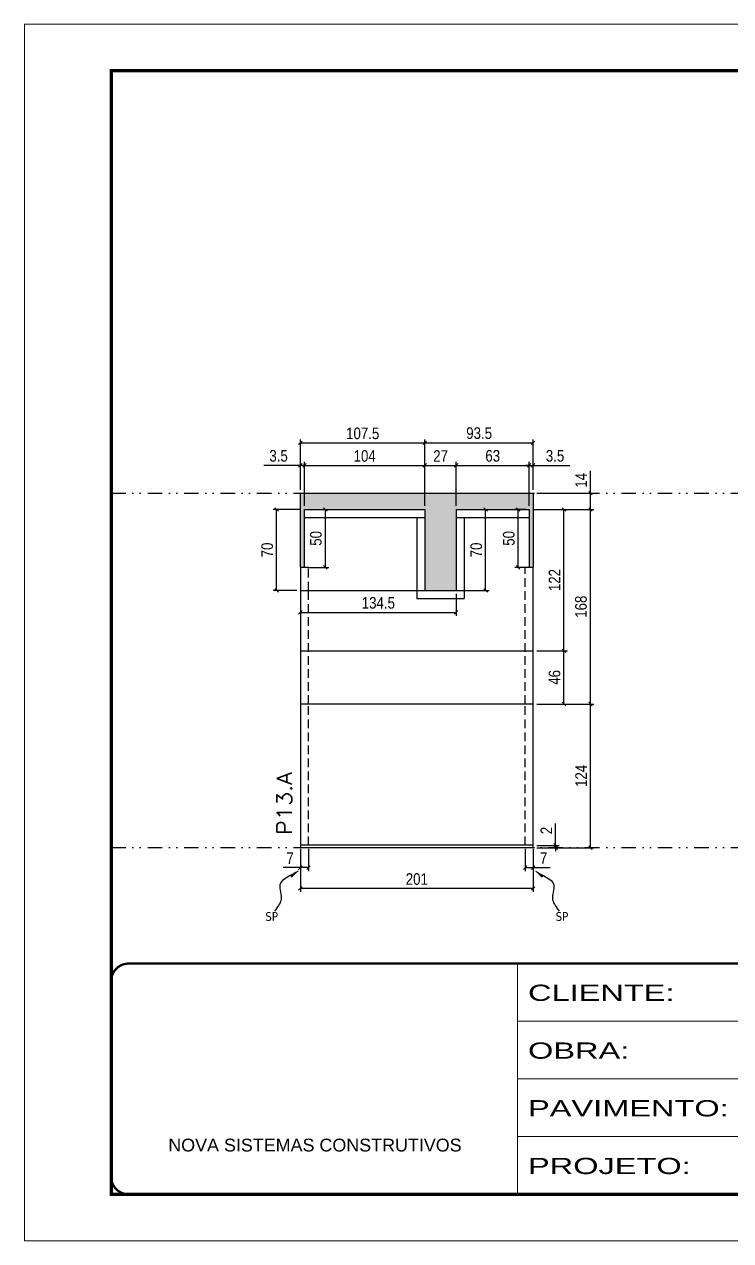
# Model space of a CAD drawing. Extents: x 14400 to 27878, y -21631 to 6985.
# Drawn here: x 17597 to 18207, y 192 to 1242 of the extents above; entities that cross this region are included whole.
import ezdxf

# ---------------------------------------------------------------- set-up
doc = ezdxf.new("R2010")
doc.units = 0
for name, pattern in [('CONTINUO', [0]), ('DASHED', [0.75, 0.5, -0.25]), ('DIVIDE2', [0.625, 0.25, -0.125, 0, -0.125, 0, -0.125]), ('HIDDEN', [0.375, 0.25, -0.125])]:
    doc.linetypes.add(name, pattern=pattern)
for name, color, linetype in [('COTA', 241, 'Continuous'), ('Nível', 160, 'Continuous'), ('Painéis', 200, 'Continuous'), ('SARR_2.2x7', 40, 'Continuous'), ('Sarrafo de Pressão', 42, 'HIDDEN'), ('texto', 7, 'Continuous')]:
    doc.layers.add(name, color=color, linetype=linetype)
for name, color, linetype, lineweight in [('Folhas', 255, 'Continuous', 9), ('SARRAFO DE PRESSAO', 251, 'DASHED', 9), ('Texto Seção', 7, 'Continuous', 15)]:
    doc.layers.add(name, color=color, linetype=linetype, lineweight=lineweight)
doc.styles.add('ARIAL', font='arial.ttf')
doc.styles.add('COTA TECNICA', font='techl___.ttf', dxfattribs={"height": 10})
doc.styles.add('COTA TECNICA-50', font='techl___.ttf', dxfattribs={"height": 10})
doc.styles.add('REGUA-120', font='ROMANS.shx', dxfattribs={"height": 15})
doc.styles.get("Standard").update_dxf_attribs({"font": 'arial.ttf'})
doc.styles.add('Tecnologia', font='')
doc.styles.get('Tecnologia').set_extended_font_data('Forgotten Futurist')
doc.dimstyles.new('COTA PAINEL-50', dxfattribs={"dimtxt": 10, "dimasz": 3, "dimexe": 3, "dimexo": 3, "dimgap": 3, "dimtad": 1, "dimdec": 1, "dimzin": 12, "dimdsep": 46, "dimtxsty": 'COTA TECNICA-50', "dimblk1": 'OBLIQUE', "dimblk2": 'OBLIQUE', "dimsah": 1, "dimcen": 0.9, "dimclrd": 4, "dimclre": 4, "dimclrt": 240, "dimadec": 1, "dimazin": 3, "dimtfac": 1, "dimtdec": 1, "dimtmove": 0, "dimatfit": 3, "dimfxl": 1, "dimtolj": 1, "dimtzin": 12, "dimarcsym": 0})
doc.dimstyles.new('PAINEL', dxfattribs={"dimtxt": 10, "dimasz": 3, "dimexe": 3, "dimexo": 3, "dimgap": 3, "dimtad": 1, "dimdec": 1, "dimzin": 12, "dimdsep": 46, "dimtxsty": 'COTA TECNICA', "dimblk1": 'OBLIQUE', "dimblk2": 'OBLIQUE', "dimsah": 1, "dimcen": 0.9, "dimclrd": 4, "dimclre": 4, "dimclrt": 240, "dimadec": 1, "dimazin": 3, "dimtfac": 1, "dimtdec": 1, "dimtmove": 0, "dimatfit": 3, "dimfxl": 1, "dimtolj": 1, "dimtzin": 12, "dimarcsym": 0})
doc.dimstyles.get("Standard").update_dxf_attribs({"dimtxt": 0.18, "dimasz": 0.18, "dimexe": 0.18, "dimexo": 0.0625, "dimgap": 0.09, "dimtad": 0, "dimtih": 1, "dimtoh": 1, "dimdec": 4, "dimzin": 0, "dimdsep": 46, "dimtxsty": 'Standard', "dimcen": 0.09, "dimadec": 0, "dimazin": 0, "dimtfac": 1, "dimtdec": 4, "dimtofl": 0, "dimtmove": 0, "dimatfit": 3, "dimfxl": 1, "dimtolj": 1, "dimtzin": 0, "dimarcsym": 0})

# ---------------------------------------------------------------- blocks, each defined once
blk = doc.blocks.new('9999999999')
at = {"color": 30, "linetype": 'CONTINUO'}
for p, q in [((98564.6, 34230.2), (98564.6, 34429.4)), ((98564.6, 34379.6), (99584, 34379.6)), ((98564.6, 34329.8), (99488, 34329.8)), ((98564.6, 34280), (99488, 34280))]:
    blk.add_line(p, q, dxfattribs=at)
at = {"color": 30, "linetype": 'CONTINUO', "const_width": 2}
blk.add_lwpolyline([(99584, 34230.2), (99584, 34414.4, 0.414214), (99569, 34429.4), (98229, 34429.4, 0.414214), (98214, 34414.4), (98214, 34245.2, 0.414214), (98229, 34230.2), (99584, 34230.2)], format="xyb", dxfattribs=at)
at = {"layer": 'Folhas'}
blk.add_lwpolyline([(98139, 34190.2), (99624, 34190.2), (99624, 35240.2), (98139, 35240.2)], close=True, dxfattribs=at)
at = {"layer": 'Folhas', "color": 30, "const_width": 3}
blk.add_lwpolyline([(98214, 34230.2), (99584, 34230.2), (99584, 35200.2), (98214, 35200.2)], close=True, dxfattribs=at)
at = {"color": 7, "linetype": 'Continuous', "ltscale": 5, "style": 'ARIAL'}
blk.add_text('NOVA SISTEMAS CONSTRUTIVOS', height=11.059, dxfattribs=at).set_placement((98263.2, 34267.2))
at = {"layer": 'Folhas', "color": 7, "style": 'Tecnologia', "width": 1.5}
for s, p in [('CLIENTE:', (98573.7, 34397.2)), ('OBRA:', (98573.7, 34347.3)), ('PAVIMENTO:', (98573.7, 34297.5)), ('PROJETO:', (98573.7, 34247.7))]:
    blk.add_text(s, height=14, dxfattribs=at).set_placement(p)
blk = doc.blocks.new('_Oblique')
at = {"color": 0, "linetype": 'ByBlock', "lineweight": -2}
blk.add_line((-0.5, -0.5), (0.5, 0.5), dxfattribs=at)
blk = doc.blocks.new('*D1644')
at = {"layer": 'COTA', "color": 4, "lineweight": -2, "transparency": 16777216}
for p, q in [((17835.2, 530.1), (17835.2, 492.9)), ((18036.2, 530.1), (18036.2, 492.9)), ((18036.2, 495.9), (17835.2, 495.9))]:
    blk.add_line(p, q, dxfattribs=at)
at = {"layer": 'Defpoints', "color": 0, "transparency": 16777216}
for p in [(17835.2, 533.1), (18036.2, 533.1), (17835.2, 495.9)]:
    blk.add_point(p, dxfattribs=at)
at = {"layer": 'COTA', "color": 4, "lineweight": -2, "transparency": 16777216, "xscale": 3, "yscale": 3, "zscale": 3, "rotation": 180}
blk.add_blockref('_Oblique', (17835.2, 495.9), dxfattribs=at)
at = {"layer": 'COTA', "color": 4, "lineweight": -2, "transparency": 16777216, "xscale": 3, "yscale": 3, "zscale": 3}
blk.add_blockref('_Oblique', (18036.2, 495.9), dxfattribs=at)
at = {"layer": 'COTA', "color": 240, "transparency": 16777216, "insert": (17935.7, 504), "char_height": 10, "attachment_point": 5, "style": 'COTA TECNICA'}
blk.add_mtext('\\A1;201', dxfattribs=at)
blk = doc.blocks.new('*D1645')
at = {"layer": 'COTA', "color": 4, "lineweight": -2, "transparency": 16777216}
for p, q in [((18029.2, 530.1), (18029.2, 510.9)), ((18036.2, 528.1), (18036.2, 510.9)), ((18029.2, 513.9), (18036.2, 513.9)), ((18036.2, 513.9), (18050.9, 513.9))]:
    blk.add_line(p, q, dxfattribs=at)
at = {"layer": 'Defpoints', "color": 0, "transparency": 16777216}
for p in [(18029.2, 533.1), (18036.2, 531.1), (18036.2, 513.9)]:
    blk.add_point(p, dxfattribs=at)
at = {"layer": 'COTA', "color": 4, "lineweight": -2, "transparency": 16777216, "xscale": 3, "yscale": 3, "zscale": 3, "rotation": 180}
blk.add_blockref('_Oblique', (18029.2, 513.9), dxfattribs=at)
at = {"layer": 'COTA', "color": 4, "lineweight": -2, "transparency": 16777216, "xscale": 3, "yscale": 3, "zscale": 3}
blk.add_blockref('_Oblique', (18036.2, 513.9), dxfattribs=at)
at = {"layer": 'COTA', "color": 240, "transparency": 16777216, "insert": (18045.1, 522), "char_height": 10, "attachment_point": 5, "style": 'COTA TECNICA-50'}
blk.add_mtext('\\A1;7', dxfattribs=at)
blk = doc.blocks.new('*D1646')
at = {"layer": 'COTA', "color": 4, "lineweight": -2, "transparency": 16777216}
for p, q in [((18055.5, 533.1), (18055.5, 551.9)), ((18039.2, 533.1), (18058.5, 533.1)), ((18039.2, 531.1), (18058.5, 531.1)), ((18055.5, 531.1), (18055.5, 533.1)), ((18055.5, 531.1), (18055.5, 528.1))]:
    blk.add_line(p, q, dxfattribs=at)
at = {"layer": 'Defpoints', "color": 0, "transparency": 16777216}
for p in [(18036.2, 533.1), (18036.2, 531.1), (18055.5, 531.1)]:
    blk.add_point(p, dxfattribs=at)
at = {"layer": 'COTA', "color": 4, "lineweight": -2, "transparency": 16777216, "xscale": 3, "yscale": 3, "zscale": 3}
for p, rotation in [((18055.5, 533.1), 270), ((18055.5, 531.1), 90)]:
    blk.add_blockref('_Oblique', p, dxfattribs=dict(at, rotation=rotation))
at = {"layer": 'COTA', "color": 240, "transparency": 16777216, "insert": (18047.5, 545.9), "char_height": 10, "attachment_point": 5, "rotation": 90, "style": 'COTA TECNICA-50'}
blk.add_mtext('\\A1;2', dxfattribs=at)
blk = doc.blocks.new('*D1647')
at = {"layer": 'COTA', "color": 4, "lineweight": -2, "transparency": 16777216}
for p, q in [((18035.7, 823.1), (18088.6, 823.1)), ((18085.6, 655.1), (18085.6, 823.1)), ((18039.2, 655.1), (18088.6, 655.1))]:
    blk.add_line(p, q, dxfattribs=at)
at = {"layer": 'Defpoints', "color": 0, "transparency": 16777216}
for p in [(18032.7, 823.1), (18085.6, 823.1), (18036.2, 655.1)]:
    blk.add_point(p, dxfattribs=at)
at = {"layer": 'COTA', "color": 4, "lineweight": -2, "transparency": 16777216, "xscale": 3, "yscale": 3, "zscale": 3}
for p, rotation in [((18085.6, 823.1), 90), ((18085.6, 655.1), 270)]:
    blk.add_blockref('_Oblique', p, dxfattribs=dict(at, rotation=rotation))
at = {"layer": 'COTA', "color": 240, "transparency": 16777216, "insert": (18077.4, 739.1), "char_height": 10, "attachment_point": 5, "rotation": 90, "style": 'COTA TECNICA-50'}
blk.add_mtext('\\A1;168', dxfattribs=at)
blk = doc.blocks.new('*D1648')
at = {"layer": 'COTA', "color": 4, "linetype": 'ByBlock', "lineweight": -2, "transparency": 16777216}
for p, q in [((18039.2, 655.1), (18088.6, 655.1)), ((18085.6, 531.1), (18085.6, 655.1)), ((18039.2, 531.1), (18088.6, 531.1))]:
    blk.add_line(p, q, dxfattribs=at)
at = {"layer": 'Defpoints', "color": 0, "linetype": 'ByBlock', "transparency": 16777216}
for p in [(18036.2, 655.1), (18085.6, 655.1), (18036.2, 531.1)]:
    blk.add_point(p, dxfattribs=at)
at = {"layer": 'COTA', "color": 4, "linetype": 'ByBlock', "lineweight": -2, "transparency": 16777216, "xscale": 3, "yscale": 3, "zscale": 3}
for p, rotation in [((18085.6, 655.1), 90), ((18085.6, 531.1), 270)]:
    blk.add_blockref('_Oblique', p, dxfattribs=dict(at, rotation=rotation))
at = {"layer": 'COTA', "color": 240, "linetype": 'ByBlock', "transparency": 16777216, "insert": (18077.5, 593.1), "char_height": 10, "attachment_point": 5, "rotation": 90, "style": 'COTA TECNICA'}
blk.add_mtext('\\A1;124', dxfattribs=at)
blk = doc.blocks.new('*D1652')
at = {"layer": 'COTA', "color": 4, "lineweight": -2, "transparency": 16777216}
for p, q in [((17835.2, 528.1), (17835.2, 510.9)), ((17842.2, 530.1), (17842.2, 510.9)), ((17835.2, 513.9), (17820.5, 513.9)), ((17842.2, 513.9), (17835.2, 513.9))]:
    blk.add_line(p, q, dxfattribs=at)
at = {"layer": 'Defpoints', "color": 0, "transparency": 16777216}
for p in [(17835.2, 531.1), (17842.2, 533.1), (17835.2, 513.9)]:
    blk.add_point(p, dxfattribs=at)
at = {"layer": 'COTA', "color": 4, "lineweight": -2, "transparency": 16777216, "xscale": 3, "yscale": 3, "zscale": 3, "rotation": 180}
blk.add_blockref('_Oblique', (17835.2, 513.9), dxfattribs=at)
at = {"layer": 'COTA', "color": 4, "lineweight": -2, "transparency": 16777216, "xscale": 3, "yscale": 3, "zscale": 3}
blk.add_blockref('_Oblique', (17842.2, 513.9), dxfattribs=at)
at = {"layer": 'COTA', "color": 240, "transparency": 16777216, "insert": (17826.3, 522), "char_height": 10, "attachment_point": 5, "style": 'COTA TECNICA-50'}
blk.add_mtext('\\A1;7', dxfattribs=at)
blk = doc.blocks.new('*D1657')
at = {"layer": 'COTA', "color": 4, "lineweight": -2, "transparency": 16777216}
for p, q in [((18085.6, 837.1), (18085.6, 856.3)), ((18039.2, 837.1), (18088.6, 837.1)), ((18085.6, 823.1), (18085.6, 837.1)), ((18035.7, 823.1), (18088.6, 823.1))]:
    blk.add_line(p, q, dxfattribs=at)
at = {"layer": 'Defpoints', "color": 0, "transparency": 16777216}
for p in [(18036.2, 837.1), (18085.6, 837.1), (18032.7, 823.1)]:
    blk.add_point(p, dxfattribs=at)
at = {"layer": 'COTA', "color": 4, "lineweight": -2, "transparency": 16777216, "xscale": 3, "yscale": 3, "zscale": 3}
for p, rotation in [((18085.6, 837.1), 90), ((18085.6, 823.1), 270)]:
    blk.add_blockref('_Oblique', p, dxfattribs=dict(at, rotation=rotation))
at = {"layer": 'COTA', "color": 240, "transparency": 16777216, "insert": (18077.5, 848.2), "char_height": 10, "attachment_point": 5, "rotation": 90, "style": 'COTA TECNICA'}
blk.add_mtext('\\A1;14', dxfattribs=at)
blk = doc.blocks.new('*D2898')
at = {"layer": 'COTA', "color": 4, "lineweight": -2, "transparency": 16777216}
for p, q in [((17835.7, 823.1), (17811.7, 823.1)), ((17814.7, 753.1), (17814.7, 823.1)), ((17832.2, 753.1), (17811.7, 753.1))]:
    blk.add_line(p, q, dxfattribs=at)
at = {"layer": 'Defpoints', "color": 0, "transparency": 16777216}
for p in [(17814.7, 823.1), (17838.7, 823.1), (17835.2, 753.1)]:
    blk.add_point(p, dxfattribs=at)
at = {"layer": 'COTA', "color": 4, "lineweight": -2, "transparency": 16777216, "xscale": 3, "yscale": 3, "zscale": 3}
for p, rotation in [((17814.7, 823.1), 90), ((17814.7, 753.1), 270)]:
    blk.add_blockref('_Oblique', p, dxfattribs=dict(at, rotation=rotation))
at = {"layer": 'COTA', "color": 240, "transparency": 16777216, "insert": (17806.6, 788.1), "char_height": 10, "attachment_point": 5, "rotation": 90, "style": 'COTA TECNICA'}
blk.add_mtext('\\A1;70', dxfattribs=at)
blk = doc.blocks.new('*D2899')
at = {"layer": 'COTA', "color": 4, "lineweight": -2, "transparency": 16777216}
for p, q in [((17835.2, 861.1), (17803.6, 861.1)), ((17835.2, 840.1), (17835.2, 864.1)), ((17838.7, 861.1), (17835.2, 861.1)), ((17838.7, 826.1), (17838.7, 864.1)), ((17838.7, 861.1), (17841.7, 861.1))]:
    blk.add_line(p, q, dxfattribs=at)
at = {"layer": 'Defpoints', "color": 0, "transparency": 16777216}
for p in [(17835.2, 861.1), (17835.2, 837.1), (17838.7, 823.1)]:
    blk.add_point(p, dxfattribs=at)
at = {"layer": 'COTA', "color": 4, "lineweight": -2, "transparency": 16777216, "xscale": 3, "yscale": 3, "zscale": 3}
blk.add_blockref('_Oblique', (17835.2, 861.1), dxfattribs=at)
at = {"layer": 'COTA', "color": 4, "lineweight": -2, "transparency": 16777216, "xscale": 3, "yscale": 3, "zscale": 3, "rotation": 180}
blk.add_blockref('_Oblique', (17838.7, 861.1), dxfattribs=at)
at = {"layer": 'COTA', "color": 240, "transparency": 16777216, "insert": (17816.4, 869.3), "char_height": 10, "attachment_point": 5, "style": 'COTA TECNICA'}
blk.add_mtext('\\A1;3.5', dxfattribs=at)
blk = doc.blocks.new('*D2900')
at = {"layer": 'COTA', "color": 4, "lineweight": -2, "transparency": 16777216}
for p, q in [((17838.7, 826.1), (17838.7, 864.1)), ((17838.7, 861.1), (17942.7, 861.1)), ((17942.7, 826.1), (17942.7, 864.1))]:
    blk.add_line(p, q, dxfattribs=at)
at = {"layer": 'Defpoints', "color": 0, "transparency": 16777216}
for p in [(17942.7, 861.1), (17838.7, 823.1), (17942.7, 823.1)]:
    blk.add_point(p, dxfattribs=at)
at = {"layer": 'COTA', "color": 4, "lineweight": -2, "transparency": 16777216, "xscale": 3, "yscale": 3, "zscale": 3, "rotation": 180}
blk.add_blockref('_Oblique', (17838.7, 861.1), dxfattribs=at)
at = {"layer": 'COTA', "color": 4, "lineweight": -2, "transparency": 16777216, "xscale": 3, "yscale": 3, "zscale": 3}
blk.add_blockref('_Oblique', (17942.7, 861.1), dxfattribs=at)
at = {"layer": 'COTA', "color": 240, "transparency": 16777216, "insert": (17890.7, 869.2), "char_height": 10, "attachment_point": 5, "style": 'COTA TECNICA'}
blk.add_mtext('\\A1;104', dxfattribs=at)
blk = doc.blocks.new('*D2901')
at = {"layer": 'COTA', "color": 4, "lineweight": -2, "transparency": 16777216}
for p, q in [((17835.2, 840.1), (17835.2, 883.6)), ((17942.7, 826.1), (17942.7, 883.6)), ((17835.2, 880.6), (17942.7, 880.6))]:
    blk.add_line(p, q, dxfattribs=at)
at = {"layer": 'Defpoints', "color": 0, "transparency": 16777216}
for p in [(17942.7, 880.6), (17835.2, 837.1), (17942.7, 823.1)]:
    blk.add_point(p, dxfattribs=at)
at = {"layer": 'COTA', "color": 4, "lineweight": -2, "transparency": 16777216, "xscale": 3, "yscale": 3, "zscale": 3, "rotation": 180}
blk.add_blockref('_Oblique', (17835.2, 880.6), dxfattribs=at)
at = {"layer": 'COTA', "color": 4, "lineweight": -2, "transparency": 16777216, "xscale": 3, "yscale": 3, "zscale": 3}
blk.add_blockref('_Oblique', (17942.7, 880.6), dxfattribs=at)
at = {"layer": 'COTA', "color": 240, "transparency": 16777216, "insert": (17889, 888.7), "char_height": 10, "attachment_point": 5, "style": 'COTA TECNICA'}
blk.add_mtext('\\A1;107.5', dxfattribs=at)
blk = doc.blocks.new('*D2902')
at = {"layer": 'COTA', "color": 4, "lineweight": -2, "transparency": 16777216}
for p, q in [((17942.7, 826.1), (17942.7, 864.1)), ((17942.7, 861.1), (17969.7, 861.1)), ((17969.7, 826.1), (17969.7, 864.1))]:
    blk.add_line(p, q, dxfattribs=at)
at = {"layer": 'Defpoints', "color": 0, "transparency": 16777216}
for p in [(17969.7, 861.1), (17942.7, 823.1), (17969.7, 823.1)]:
    blk.add_point(p, dxfattribs=at)
at = {"layer": 'COTA', "color": 4, "lineweight": -2, "transparency": 16777216, "xscale": 3, "yscale": 3, "zscale": 3, "rotation": 180}
blk.add_blockref('_Oblique', (17942.7, 861.1), dxfattribs=at)
at = {"layer": 'COTA', "color": 4, "lineweight": -2, "transparency": 16777216, "xscale": 3, "yscale": 3, "zscale": 3}
blk.add_blockref('_Oblique', (17969.7, 861.1), dxfattribs=at)
at = {"layer": 'COTA', "color": 240, "transparency": 16777216, "insert": (17956.2, 869.2), "char_height": 10, "attachment_point": 5, "style": 'COTA TECNICA'}
blk.add_mtext('\\A1;27', dxfattribs=at)
blk = doc.blocks.new('*D2903')
at = {"layer": 'COTA', "color": 4, "lineweight": -2, "transparency": 16777216}
for p, q in [((17969.7, 826.1), (17969.7, 864.1)), ((17969.7, 861.1), (18032.7, 861.1)), ((18032.7, 826.1), (18032.7, 864.1))]:
    blk.add_line(p, q, dxfattribs=at)
at = {"layer": 'Defpoints', "color": 0, "transparency": 16777216}
for p in [(18032.7, 861.1), (17969.7, 823.1), (18032.7, 823.1)]:
    blk.add_point(p, dxfattribs=at)
at = {"layer": 'COTA', "color": 4, "lineweight": -2, "transparency": 16777216, "xscale": 3, "yscale": 3, "zscale": 3, "rotation": 180}
blk.add_blockref('_Oblique', (17969.7, 861.1), dxfattribs=at)
at = {"layer": 'COTA', "color": 4, "lineweight": -2, "transparency": 16777216, "xscale": 3, "yscale": 3, "zscale": 3}
blk.add_blockref('_Oblique', (18032.7, 861.1), dxfattribs=at)
at = {"layer": 'COTA', "color": 240, "transparency": 16777216, "insert": (18001.2, 869.3), "char_height": 10, "attachment_point": 5, "style": 'COTA TECNICA'}
blk.add_mtext('\\A1;63', dxfattribs=at)
blk = doc.blocks.new('*D2904')
at = {"layer": 'COTA', "color": 4, "lineweight": -2, "transparency": 16777216}
for p, q in [((18032.7, 861.1), (18029.7, 861.1)), ((18032.7, 826.1), (18032.7, 864.1)), ((18032.7, 861.1), (18036.2, 861.1)), ((18036.2, 840.1), (18036.2, 864.1)), ((18036.2, 861.1), (18067.8, 861.1))]:
    blk.add_line(p, q, dxfattribs=at)
at = {"layer": 'Defpoints', "color": 0, "transparency": 16777216}
for p in [(18036.2, 861.1), (18036.2, 837.1), (18032.7, 823.1)]:
    blk.add_point(p, dxfattribs=at)
at = {"layer": 'COTA', "color": 4, "lineweight": -2, "transparency": 16777216, "xscale": 3, "yscale": 3, "zscale": 3}
blk.add_blockref('_Oblique', (18032.7, 861.1), dxfattribs=at)
at = {"layer": 'COTA', "color": 4, "lineweight": -2, "transparency": 16777216, "xscale": 3, "yscale": 3, "zscale": 3, "rotation": 180}
blk.add_blockref('_Oblique', (18036.2, 861.1), dxfattribs=at)
at = {"layer": 'COTA', "color": 240, "transparency": 16777216, "insert": (18055, 869.3), "char_height": 10, "attachment_point": 5, "style": 'COTA TECNICA'}
blk.add_mtext('\\A1;3.5', dxfattribs=at)
blk = doc.blocks.new('*D2905')
at = {"layer": 'COTA', "color": 4, "lineweight": -2, "transparency": 16777216}
for p, q in [((17942.7, 826.1), (17942.7, 883.6)), ((18036.2, 840.1), (18036.2, 883.6)), ((17942.7, 880.6), (18036.2, 880.6))]:
    blk.add_line(p, q, dxfattribs=at)
at = {"layer": 'Defpoints', "color": 0, "transparency": 16777216}
for p in [(18036.2, 880.6), (18036.2, 837.1), (17942.7, 823.1)]:
    blk.add_point(p, dxfattribs=at)
at = {"layer": 'COTA', "color": 4, "lineweight": -2, "transparency": 16777216, "xscale": 3, "yscale": 3, "zscale": 3, "rotation": 180}
blk.add_blockref('_Oblique', (17942.7, 880.6), dxfattribs=at)
at = {"layer": 'COTA', "color": 4, "lineweight": -2, "transparency": 16777216, "xscale": 3, "yscale": 3, "zscale": 3}
blk.add_blockref('_Oblique', (18036.2, 880.6), dxfattribs=at)
at = {"layer": 'COTA', "color": 240, "transparency": 16777216, "insert": (17989.5, 888.9), "char_height": 10, "attachment_point": 5, "style": 'COTA TECNICA'}
blk.add_mtext('\\A1;93.5', dxfattribs=at)
blk = doc.blocks.new('*D2906')
at = {"layer": 'COTA', "color": 4, "lineweight": -2, "transparency": 16777216}
for p, q in [((17835.2, 750.1), (17835.2, 731.2)), ((17969.7, 750.1), (17969.7, 731.2)), ((17835.2, 734.2), (17969.7, 734.2))]:
    blk.add_line(p, q, dxfattribs=at)
at = {"layer": 'Defpoints', "color": 0, "transparency": 16777216}
for p in [(17835.2, 753.1), (17969.7, 753.1), (17969.7, 734.2)]:
    blk.add_point(p, dxfattribs=at)
at = {"layer": 'COTA', "color": 4, "lineweight": -2, "transparency": 16777216, "xscale": 3, "yscale": 3, "zscale": 3, "rotation": 180}
blk.add_blockref('_Oblique', (17835.2, 734.2), dxfattribs=at)
at = {"layer": 'COTA', "color": 4, "lineweight": -2, "transparency": 16777216, "xscale": 3, "yscale": 3, "zscale": 3}
blk.add_blockref('_Oblique', (17969.7, 734.2), dxfattribs=at)
at = {"layer": 'COTA', "color": 240, "transparency": 16777216, "insert": (17902.5, 742.4), "char_height": 10, "attachment_point": 5, "style": 'COTA TECNICA'}
blk.add_mtext('\\A1;134.5', dxfattribs=at)
blk = doc.blocks.new('*D2907')
at = {"layer": 'COTA', "color": 4, "lineweight": -2, "transparency": 16777216}
for p, q in [((17841.7, 823.1), (17859.7, 823.1)), ((17856.7, 823.1), (17856.7, 773.1)), ((17841.7, 773.1), (17859.7, 773.1))]:
    blk.add_line(p, q, dxfattribs=at)
at = {"layer": 'Defpoints', "color": 0, "transparency": 16777216}
for p in [(17838.7, 823.1), (17838.7, 773.1), (17856.7, 773.1)]:
    blk.add_point(p, dxfattribs=at)
at = {"layer": 'COTA', "color": 4, "lineweight": -2, "transparency": 16777216, "xscale": 3, "yscale": 3, "zscale": 3}
for p, rotation in [((17856.7, 823.1), 90), ((17856.7, 773.1), 270)]:
    blk.add_blockref('_Oblique', p, dxfattribs=dict(at, rotation=rotation))
at = {"layer": 'COTA', "color": 240, "transparency": 16777216, "insert": (17848.6, 798.1), "char_height": 10, "attachment_point": 5, "rotation": 90, "style": 'COTA TECNICA'}
blk.add_mtext('\\A1;50', dxfattribs=at)
blk = doc.blocks.new('*D2908')
at = {"layer": 'COTA', "color": 4, "lineweight": -2, "transparency": 16777216}
for p, q in [((18029.7, 823.1), (18020.2, 823.1)), ((18023.2, 773.1), (18023.2, 823.1)), ((18029.7, 773.1), (18020.2, 773.1))]:
    blk.add_line(p, q, dxfattribs=at)
at = {"layer": 'Defpoints', "color": 0, "transparency": 16777216}
for p in [(18023.2, 823.1), (18032.7, 823.1), (18032.7, 773.1)]:
    blk.add_point(p, dxfattribs=at)
at = {"layer": 'COTA', "color": 4, "lineweight": -2, "transparency": 16777216, "xscale": 3, "yscale": 3, "zscale": 3}
for p, rotation in [((18023.2, 823.1), 90), ((18023.2, 773.1), 270)]:
    blk.add_blockref('_Oblique', p, dxfattribs=dict(at, rotation=rotation))
at = {"layer": 'COTA', "color": 240, "transparency": 16777216, "insert": (18015.1, 798.1), "char_height": 10, "attachment_point": 5, "rotation": 90, "style": 'COTA TECNICA'}
blk.add_mtext('\\A1;50', dxfattribs=at)
blk = doc.blocks.new('*D2909')
at = {"layer": 'COTA', "color": 4, "lineweight": -2, "transparency": 16777216}
for p, q in [((17972.7, 823.1), (17998.1, 823.1)), ((17995.1, 753.1), (17995.1, 823.1)), ((17972.7, 753.1), (17998.1, 753.1))]:
    blk.add_line(p, q, dxfattribs=at)
at = {"layer": 'Defpoints', "color": 0, "transparency": 16777216}
for p in [(17969.7, 823.1), (17995.1, 823.1), (17969.7, 753.1)]:
    blk.add_point(p, dxfattribs=at)
at = {"layer": 'COTA', "color": 4, "lineweight": -2, "transparency": 16777216, "xscale": 3, "yscale": 3, "zscale": 3}
for p, rotation in [((17995.1, 823.1), 90), ((17995.1, 753.1), 270)]:
    blk.add_blockref('_Oblique', p, dxfattribs=dict(at, rotation=rotation))
at = {"layer": 'COTA', "color": 240, "transparency": 16777216, "insert": (17987, 788.1), "char_height": 10, "attachment_point": 5, "rotation": 90, "style": 'COTA TECNICA'}
blk.add_mtext('\\A1;70', dxfattribs=at)
blk = doc.blocks.new('*D2926')
at = {"layer": 'COTA', "color": 4, "lineweight": -2, "transparency": 16777216}
for p, q in [((18039.2, 701.1), (18065.7, 701.1)), ((18062.7, 655.1), (18062.7, 701.1)), ((18039.2, 655.1), (18065.7, 655.1))]:
    blk.add_line(p, q, dxfattribs=at)
at = {"layer": 'Defpoints', "color": 0, "transparency": 16777216}
for p in [(18036.2, 701.1), (18062.7, 701.1), (18036.2, 655.1)]:
    blk.add_point(p, dxfattribs=at)
at = {"layer": 'COTA', "color": 4, "lineweight": -2, "transparency": 16777216, "xscale": 3, "yscale": 3, "zscale": 3}
for p, rotation in [((18062.7, 701.1), 90), ((18062.7, 655.1), 270)]:
    blk.add_blockref('_Oblique', p, dxfattribs=dict(at, rotation=rotation))
at = {"layer": 'COTA', "color": 240, "transparency": 16777216, "insert": (18054.6, 678.1), "char_height": 10, "attachment_point": 5, "rotation": 90, "style": 'COTA TECNICA'}
blk.add_mtext('\\A1;46', dxfattribs=at)
blk = doc.blocks.new('*D2927')
at = {"layer": 'COTA', "color": 4, "lineweight": -2, "transparency": 16777216}
for p, q in [((18035.7, 823.1), (18065.7, 823.1)), ((18062.7, 701.1), (18062.7, 823.1)), ((18039.2, 701.1), (18065.7, 701.1))]:
    blk.add_line(p, q, dxfattribs=at)
at = {"layer": 'Defpoints', "color": 0, "transparency": 16777216}
for p in [(18032.7, 823.1), (18062.7, 823.1), (18036.2, 701.1)]:
    blk.add_point(p, dxfattribs=at)
at = {"layer": 'COTA', "color": 4, "lineweight": -2, "transparency": 16777216, "xscale": 3, "yscale": 3, "zscale": 3}
for p, rotation in [((18062.7, 823.1), 90), ((18062.7, 701.1), 270)]:
    blk.add_blockref('_Oblique', p, dxfattribs=dict(at, rotation=rotation))
at = {"layer": 'COTA', "color": 240, "transparency": 16777216, "insert": (18054.6, 762.1), "char_height": 10, "attachment_point": 5, "rotation": 90, "style": 'COTA TECNICA'}
blk.add_mtext('\\A1;122', dxfattribs=at)

msp = doc.modelspace()

# ---------------------------------------------------------------- hatches: boundary and pattern name
at = {"layer": 'COTA'}
h = msp.add_hatch(dxfattribs=at)
h.set_pattern_fill('AR-CONC', color=256, scale=0.03)
h.paths.add_polyline_path([(17969.705, 823.135), (18032.705, 823.135), (18032.705, 773.135), (18036.205, 773.135), (18036.205, 837.135), (17835.205, 837.135), (17835.205, 773.135), (17838.705, 773.135), (17838.705, 823.135), (17942.705, 823.135), (17942.705, 753.135), (17969.705, 753.135)])

# ---------------------------------------------------------------- linework, layer by layer
for p, q in [((17835.205, 773.135), (17835.205, 837.135)), ((17835.205, 837.135), (18036.205, 837.135)), ((18036.205, 837.135), (18036.205, 773.135)), ((17935.705, 753.135), (17935.705, 746.135)), ((17969.705, 753.135), (17976.705, 753.135)), ((17976.705, 753.135), (17976.705, 746.135))]:
    msp.add_line(p, q, dxfattribs=at)
at = {"layer": 'Nível', "color": 4, "linetype": 'DIVIDE2', "ltscale": 50}
for p, q in [((17671.967, 837.135), (19041.967, 837.135)), ((17671.967, 531.135), (19041.967, 531.135))]:
    msp.add_line(p, q, dxfattribs=at)
at = {"layer": 'Painéis'}
for p, q in [((17838.705, 823.135), (17942.705, 823.135)), ((17838.705, 773.135), (17838.705, 823.135)), ((17942.705, 823.135), (17942.705, 753.135)), ((17969.705, 823.135), (17969.705, 753.135)), ((17969.705, 823.135), (18032.705, 823.135)), ((18032.705, 823.135), (18032.705, 773.135)), ((17835.205, 773.135), (17835.205, 533.135)), ((17835.205, 773.135), (17842.205, 773.135)), ((18029.205, 773.135), (18036.205, 773.135)), ((18036.205, 533.135), (18036.205, 773.135)), ((17835.205, 753.135), (17969.705, 753.135)), ((17835.205, 701.135), (18036.205, 701.135)), ((17835.205, 655.135), (18036.205, 655.135))]:
    msp.add_line(p, q, dxfattribs=at)
msp.add_lwpolyline([(18036.205, 533.135), (17835.205, 533.135), (17835.205, 531.135), (18036.205, 531.135)], close=True, dxfattribs=at)
at = {"layer": 'SARR_2.2x7'}
for p, q in [((17838.705, 816.135), (17942.705, 816.135)), ((17935.705, 816.135), (17935.705, 753.135)), ((17969.705, 816.135), (18032.705, 816.135)), ((17976.705, 816.135), (17976.705, 753.135)), ((17935.705, 746.135), (17976.705, 746.135))]:
    msp.add_line(p, q, dxfattribs=at)
at = {"layer": 'Sarrafo de Pressão', "ltscale": 30}
for p, q in [((17842.205, 753.135), (17842.205, 773.135)), ((18029.205, 655.135), (18029.205, 773.135)), ((17842.205, 655.135), (17842.205, 753.135)), ((17842.205, 533.135), (17842.205, 655.135)), ((18029.205, 533.135), (18029.205, 655.135))]:
    msp.add_line(p, q, dxfattribs=at)

# ---------------------------------------------------------------- block references
at = {"layer": 'SARRAFO DE PRESSAO', "color": 6, "linetype": 'ByBlock'}
msp.add_blockref('9999999999', (-80542.011, -33998.353), dxfattribs=at)

# ---------------------------------------------------------------- texts
at = {"layer": 'texto', "color": 0, "char_height": 7.5, "attachment_point": 5}
for insert in [(17810.428, 471.644), (18060.982, 471.644)]:
    msp.add_mtext('{\\fTahoma|b0|i0|c0|p34;\\C4;SP}', dxfattribs=dict(at, insert=insert))
at = {"layer": 'Texto Seção', "style": 'REGUA-120', "width": 1.1}
msp.add_text('P13.A', height=13, rotation=90, dxfattribs=at).set_placement((17827.956, 541.898))

# ---------------------------------------------------------------- dimensions: what is measured, and where the dimension line sits
at = {"layer": 'COTA'}
for base, p1, p2, dimstyle, picture, middle in [((17942.705, 880.613), (17835.205, 837.135), (17942.705, 823.135), 'PAINEL', '*D2901', (17888.955, 888.723)), ((18036.205, 880.613), (17942.705, 823.135), (18036.205, 837.135), 'PAINEL', '*D2905', (17989.455, 888.862)), ((17835.205, 861.083), (17838.705, 823.135), (17835.205, 837.135), 'PAINEL', '*D2899', (17816.402, 869.302)), ((17942.705, 861.083), (17838.705, 823.135), (17942.705, 823.135), 'PAINEL', '*D2900', (17890.705, 869.185)), ((17969.705, 861.083), (17942.705, 823.135), (17969.705, 823.135), 'PAINEL', '*D2902', (17956.205, 869.156)), ((18032.705, 861.083), (17969.705, 823.135), (18032.705, 823.135), 'PAINEL', '*D2903', (18001.205, 869.302)), ((18036.205, 861.083), (18032.705, 823.135), (18036.205, 837.135), 'PAINEL', '*D2904', (18055.008, 869.302)), ((17969.705, 734.204), (17835.205, 753.135), (17969.705, 753.135), 'PAINEL', '*D2906', (17902.455, 742.424)), ((18036.205, 513.893), (18029.205, 533.135), (18036.205, 531.135), 'COTA PAINEL-50', '*D1645', (18045.07, 521.966))]:
    dim = msp.add_linear_dim(base=base, p1=p1, p2=p2, dimstyle=dimstyle, dxfattribs=at)
    dim.commit()
    dim.dimension.update_dxf_attribs({"geometry": picture, "text_midpoint": middle})
for base, p1, p2, angle, dimstyle, picture, middle in [((18085.572, 837.135), (18032.705, 823.135), (18036.205, 837.135), 90, 'PAINEL', '*D1657', (18077.499, 848.193)), ((17814.66, 823.135), (17835.205, 753.135), (17838.705, 823.135), 90, 'PAINEL', '*D2898', (17806.557, 788.135)), ((17856.679, 773.135), (17838.705, 823.135), (17838.705, 773.135), 90, 'PAINEL', '*D2907', (17848.57, 798.135)), ((17995.076, 823.135), (17969.705, 753.135), (17969.705, 823.135), 90, 'PAINEL', '*D2909', (17986.973, 788.135)), ((18023.204, 823.135), (18032.705, 773.135), (18032.705, 823.135), 90, 'PAINEL', '*D2908', (18015.094, 798.135)), ((18085.572, 823.135), (18036.205, 655.135), (18032.705, 823.135), 90, 'COTA PAINEL-50', '*D1647', (18077.448, 739.135)), ((18062.688, 701.135), (18036.205, 655.135), (18036.205, 701.135), 90, 'PAINEL', '*D2926', (18054.586, 678.135)), ((17835.205, 513.893), (17842.205, 533.135), (17835.205, 531.135), 180, 'COTA PAINEL-50', '*D1652', (17826.339, 521.966))]:
    dim = msp.add_linear_dim(base=base, p1=p1, p2=p2, angle=angle, dimstyle=dimstyle, dxfattribs=at)
    dim.commit()
    dim.dimension.update_dxf_attribs({"geometry": picture, "text_midpoint": middle})
for base, p1, p2, angle, override, picture, middle in [((18062.688, 823.135), (18036.205, 701.135), (18032.705, 823.135), 90, {"dimtmove": 1}, '*D2927', (18054.63, 762.135)), ((17835.205, 495.871), (18036.205, 533.135), (17835.205, 533.135), 180, {"dimarcsym": 2}, '*D1644', (17935.705, 503.973))]:
    dim = msp.add_linear_dim(base=base, p1=p1, p2=p2, angle=angle, dimstyle='PAINEL', override=override, dxfattribs=at)
    dim.commit()
    dim.dimension.update_dxf_attribs({"geometry": picture, "text_midpoint": middle})
at = {"layer": 'COTA', "linetype": 'ByBlock'}
dim = msp.add_aligned_dim(p1=(18036.205, 531.135), p2=(18036.205, 655.135), distance=-49.367, dimstyle='PAINEL', dxfattribs=at)
dim.commit()
dim.dimension.update_dxf_attribs({"geometry": '*D1648', "text_midpoint": (18077.499, 593.135)})
at = {"layer": 'COTA'}
dim = msp.add_linear_dim(base=(18055.463, 531.135), p1=(18036.205, 533.135), p2=(18036.205, 531.135), angle=90, dimstyle='COTA PAINEL-50', dxfattribs=at)
dim.commit()
dim.dimension.update_dxf_attribs({"geometry": '*D1646', "text_midpoint": (18055.463, 545.882), "dimtype": 160})

# ---------------------------------------------------------------- leaders
at = {"layer": 'COTA', "path_type": 1}
for points in [[(17833.376, 510.954), (17817.591, 499.119), (17818.516, 486.113), (17812.963, 476.331)], [(18038.034, 510.954), (18053.819, 499.119), (18052.894, 486.113), (18058.447, 476.331)]]:
    msp.add_leader(points, dimstyle='Standard', override={"dimasz": 8}, dxfattribs=at)

doc.saveas('drawing.dxf')
